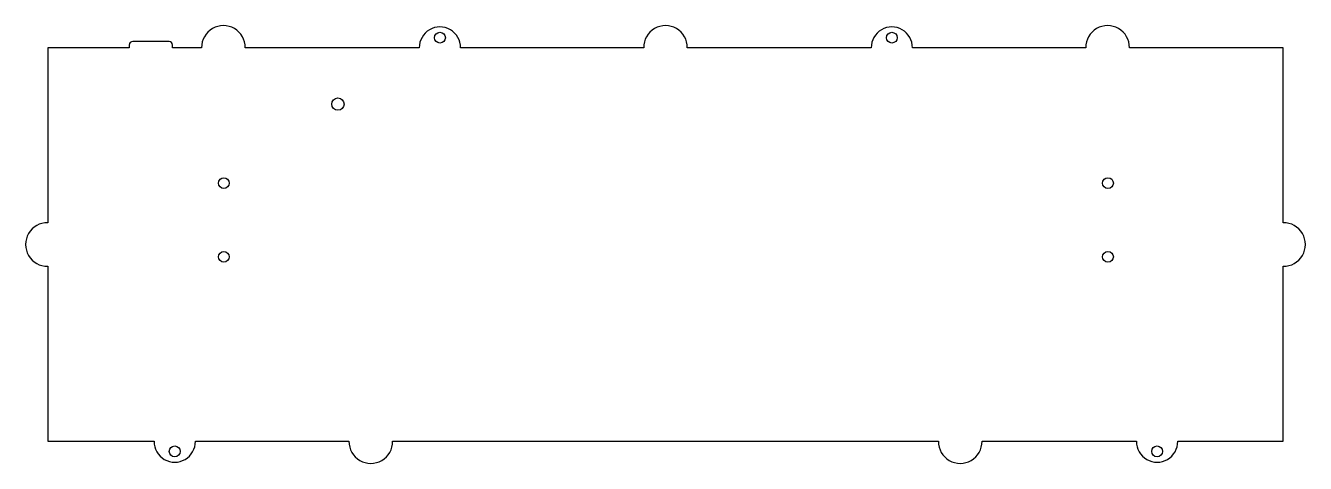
# Model space of a CAD drawing. Header units: millimetres. Extents: x -130 to 130, y -45 to 45.
import ezdxf

# ---------------------------------------------------------------- set-up
doc = ezdxf.new("R2010")
doc.units = ezdxf.units.MM
doc.layers.get('0').update_dxf_attribs({"linetype": 'CONTINUOUS'})

msp = doc.modelspace()

# ---------------------------------------------------------------- linework, layer by layer
for p, q in [((-109.17, 40.04), (-125.78, 40.04)), ((-125.78, 40.04), (-125.78, 4.44)), ((-109.17, 40.6), (-109.17, 40.04)), ((-101.08, 41.3), (-108.47, 41.3)), ((-100.38, 40.04), (-100.38, 40.6)), ((-94.44, 40.04), (-100.38, 40.04)), ((-50.12, 40.04), (-85.56, 40.04)), ((-4.44, 40.04), (-41.72, 40.04)), ((41.88, 40.04), (4.44, 40.04)), ((85.56, 40.04), (50.28, 40.04)), ((125.76, 40.04), (94.44, 40.04)), ((125.76, 4.44), (125.76, 40.04)), ((-125.78, -4.44), (-125.78, -40.06)), ((125.76, -40.06), (125.76, -4.44)), ((-125.78, -40.06), (-104.12, -40.06)), ((-95.72, -40.06), (-64.45, -40.06)), ((-55.56, -40.06), (55.55, -40.06)), ((64.44, -40.06), (95.88, -40.06)), ((104.28, -40.06), (125.76, -40.06))]:
    msp.add_line(p, q)
for centre, radius in [((-45.92, 42.09), 1.1), ((46.08, 42.09), 1.1), ((-66.68, 28.57), 1.25), ((-89.92, 12.49), 1.1), ((90.08, 12.49), 1.1), ((-89.92, -2.51), 1.1), ((90.08, -2.51), 1.1), ((-99.92, -42.11), 1.1), ((100.08, -42.11), 1.1)]:
    msp.add_circle(centre, radius)
for centre, radius, start, end in [((-90, 40.11), 4.44, -0.8165, 180.8165), ((0, 40.11), 4.44, -0.8165, 180.8165), ((90, 40.11), 4.44, -0.8165, 180.8165), ((-45.92, 40.09), 4.2, -0.6821, 180.6821), ((46.08, 40.09), 4.2, -0.6821, 180.6821), ((-108.47, 40.6), 0.7, 90, 180), ((-101.08, 40.6), 0.7, 0, 90), ((-125.83, 0), 4.44, 89.2684, 270.7316), ((125.83, 0), 4.44, -90.9702, 90.9702), ((-99.92, -40.11), 4.2, -180.6821, 0.6821), ((-60, -40.11), 4.44, -180.641, 0.641), ((60, -40.11), 4.44, -180.641, 0.641), ((100.08, -40.11), 4.2, -180.6821, 0.6821)]:
    msp.add_arc(centre, radius, start, end)

doc.saveas('drawing.dxf')
